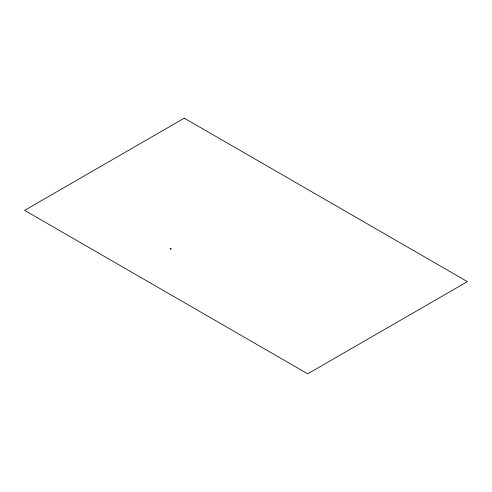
<?xml version="1.0" encoding="UTF-8"?>
<svg xmlns="http://www.w3.org/2000/svg" width="492" height="492" viewBox="0 0 492 492"><rect width="100%" height="100%" fill="white"/><g stroke="black" fill="none" stroke-linecap="round" stroke-linejoin="round"><path stroke-width="0.74" d="M170.638 248.964L171.013 248.897M170.755 248.866L170.779 248.964M170.398 248.546L170.226 248.731M170.441 248.761L170.275 248.417M170.38 248.503L170.066 248.509L170.484 248.614M170.964 248.854L170.65 248.946L170.939 248.792M184.279 118.178L24.6 210.367L307.721 373.822L467.4 281.633L184.279 118.178"/></g></svg>
